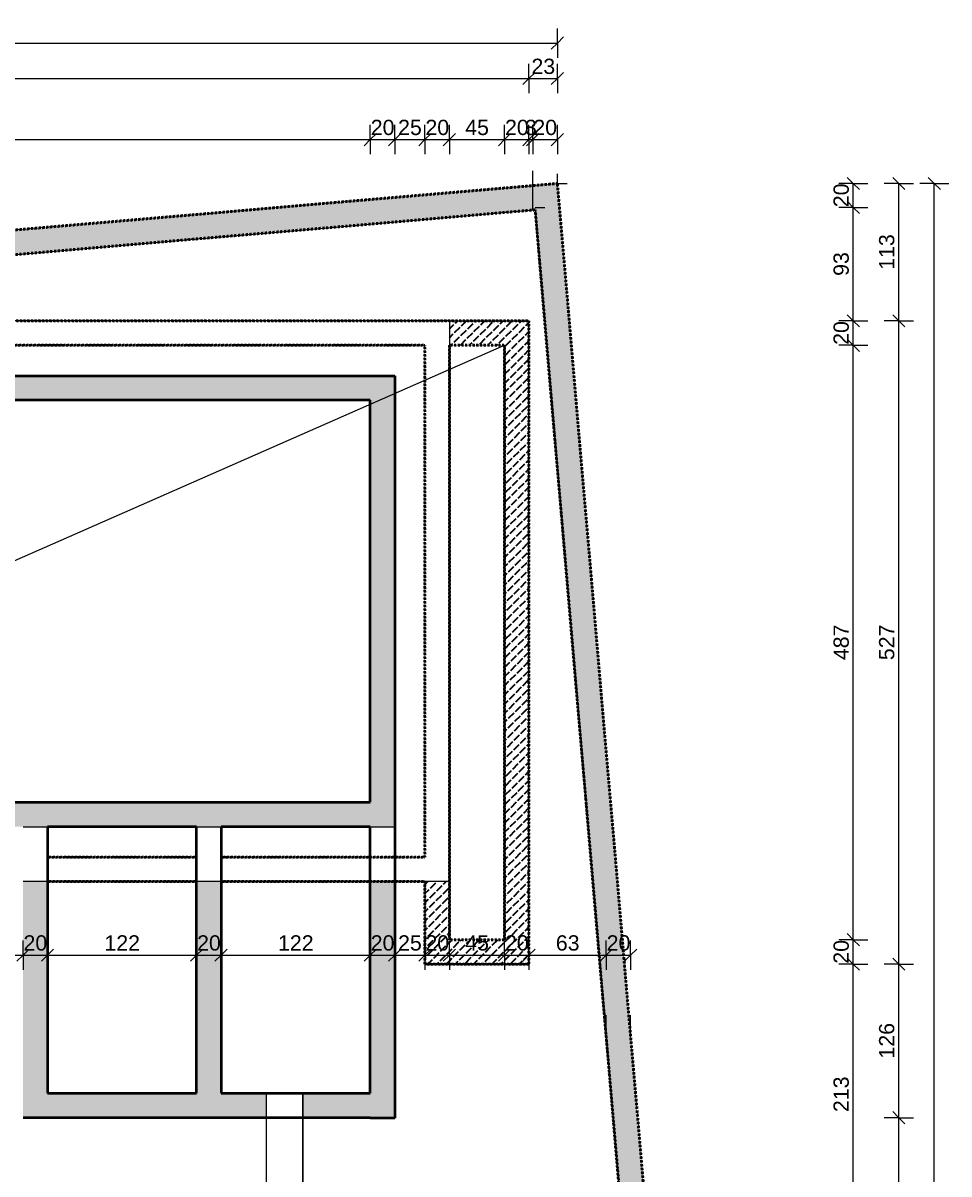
# Model space of a CAD drawing. Header units: centimetres. Extents: x -161 to 2402, y -178 to 2398.
# Drawn here: x 1643 to 2402, y 1456 to 2398 of the extents above; entities that cross this region are included whole.
import ezdxf

# ---------------------------------------------------------------- set-up
doc = ezdxf.new("R2010")
doc.units = ezdxf.units.CM
doc.linetypes.add('Beton Ole', pattern=[0.3, 0.15, -0.15])
for name, color, linetype, lineweight in [('Dimensions', 130, 'Continuous', 9), ('Dimensions-50', 130, 'Continuous', 9), ('IfcAnnotation', 7, 'Continuous', 18), ('IfcBuildingElementProxy', 7, 'Continuous', 18), ('IfcSlab', 7, 'Continuous', 18), ('IfcWall', 7, 'Continuous', 25)]:
    doc.layers.add(name, color=color, linetype=linetype, lineweight=lineweight)
doc.styles.add('Arial', font='arial.ttf', dxfattribs={"height": 12.5})
doc.dimstyles.new('Deng_-_2mm_Arial_1_DIGIT', dxfattribs={"dimscale": 30.48, "dimtxt": 12.753242, "dimasz": 0.328084, "dimexe": 0.393701, "dimexo": 0.0625, "dimgap": 0, "dimtad": 1, "dimdec": 0, "dimzin": 0, "dimdsep": 46, "dimtxsty": 'Arial', "dimblk1": 'OBLIQUE', "dimblk2": 'OBLIQUE', "dimsah": 1, "dimcen": 0.09, "dimazin": 0, "dimtfac": 1, "dimtdec": 4, "dimtix": 1, "dimtmove": 0, "dimatfit": 3, "dimfxl": 0.393701, "dimfxlon": 1, "dimtvp": 1, "dimtolj": 1, "dimtzin": 0, "dimarcsym": 2})
pattern_1 = [(45, (-6099.134, 2162.023), (0.3422397, 7.8404), [6.271, -1.524])]

# ---------------------------------------------------------------- blocks, each defined once
blk = doc.blocks.new('M_Concrete-Rectangular Beam1 - 30_90-9117400-K-21')
at = {"layer": 'IfcBuildingElementProxy', "color": 8}
for p, q in [((35.69, 15), (35.69, -15)), ((35.69, -15), (35.69, 15)), ((55.69, 15), (35.69, 15)), ((35.69, 15), (55.69, 15)), ((35.69, -15), (55.69, -15)), ((35.69, -15), (55.69, -15))]:
    blk.add_line(p, q, dxfattribs=at)
at = {"layer": 'IfcBuildingElementProxy', "color": 250}
for p, q in [((143.31, 15), (55.69, 15)), ((55.69, 15), (143.31, 15)), ((143.31, 15), (143.31, -15)), ((143.31, -15), (143.31, 15)), ((55.69, -15), (143.31, -15)), ((55.69, -15), (143.31, -15))]:
    blk.add_line(p, q, dxfattribs=at)
blk = doc.blocks.new('DIMBLOCK8-K-21')
at = {"layer": 'Dimensions-50', "transparency": 16777216}
for p, q in [((1127.71, 2303.02), (1127.71, 2315.02)), ((1927.78, 2303.02), (1927.78, 2315.02)), ((1127.71, 2303.02), (1122.71, 2298.02)), ((1127.71, 2303.02), (1132.71, 2308.02)), ((1127.71, 2303.02), (1927.78, 2303.02)), ((1127.71, 2303.02), (1127.71, 2291.02)), ((1927.78, 2303.02), (1922.78, 2298.02)), ((1927.78, 2303.02), (1932.78, 2308.02)), ((1927.78, 2303.02), (1927.78, 2291.02))]:
    blk.add_line(p, q, dxfattribs=at)
at = {"layer": 'Dimensions-50', "color": 0, "transparency": 16777216, "insert": (1513.32, 2319.25), "char_height": 12.5, "width": 34.6103, "attachment_point": 1, "line_spacing_factor": 0.941778, "style": 'Arial'}
blk.add_mtext('800', dxfattribs=at)
blk = doc.blocks.new('_Oblique')
at = {"color": 0, "linetype": 'ByBlock', "lineweight": -2}
blk.add_line((-0.5, -0.5), (0.5, 0.5), dxfattribs=at)
blk = doc.blocks.new('DIMBLOCK9-K-21')
at = {"layer": 'Dimensions-50', "transparency": 16777216}
for p, q in [((1927.78, 2303.02), (1927.78, 2315.02)), ((1947.78, 2303.02), (1947.78, 2315.02)), ((1927.78, 2303.02), (1922.78, 2298.02)), ((1927.78, 2303.02), (1932.78, 2308.02)), ((1927.78, 2303.02), (1947.78, 2303.02)), ((1927.78, 2303.02), (1927.78, 2291.02)), ((1947.78, 2303.02), (1942.78, 2298.02)), ((1947.78, 2303.02), (1952.78, 2308.02)), ((1947.78, 2303.02), (1947.78, 2291.02))]:
    blk.add_line(p, q, dxfattribs=at)
at = {"layer": 'Dimensions-50', "color": 0, "transparency": 16777216, "insert": (1928.17, 2319.25), "char_height": 12.5, "width": 23.0736, "attachment_point": 1, "line_spacing_factor": 0.941778, "style": 'Arial'}
blk.add_mtext('20', dxfattribs=at)
blk = doc.blocks.new('DIMBLOCK10-K-21')
at = {"layer": 'Dimensions-50', "transparency": 16777216}
for p, q in [((1947.78, 2303.02), (1947.78, 2315.02)), ((1972.55, 2303.02), (1972.55, 2315.02)), ((1947.78, 2303.02), (1942.78, 2298.02)), ((1947.78, 2303.02), (1952.78, 2308.02)), ((1947.78, 2303.02), (1972.55, 2303.02)), ((1947.78, 2303.02), (1947.78, 2291.02)), ((1972.55, 2303.02), (1967.55, 2298.02)), ((1972.55, 2303.02), (1977.55, 2308.02)), ((1972.55, 2303.02), (1972.55, 2291.02))]:
    blk.add_line(p, q, dxfattribs=at)
at = {"layer": 'Dimensions-50', "color": 0, "transparency": 16777216, "insert": (1950.55, 2319.25), "char_height": 12.5, "width": 23.0736, "attachment_point": 1, "line_spacing_factor": 0.941778, "style": 'Arial'}
blk.add_mtext('25', dxfattribs=at)
blk = doc.blocks.new('DIMBLOCK11-K-21')
at = {"layer": 'Dimensions-50', "transparency": 16777216}
for p, q in [((1972.55, 2303.02), (1972.55, 2315.02)), ((1992.55, 2303.02), (1992.55, 2315.02)), ((1972.55, 2303.02), (1967.55, 2298.02)), ((1972.55, 2303.02), (1977.55, 2308.02)), ((1972.55, 2303.02), (1992.55, 2303.02)), ((1972.55, 2303.02), (1972.55, 2291.02)), ((1992.55, 2303.02), (1987.55, 2298.02)), ((1992.55, 2303.02), (1997.55, 2308.02)), ((1992.55, 2303.02), (1992.55, 2291.02))]:
    blk.add_line(p, q, dxfattribs=at)
at = {"layer": 'Dimensions-50', "color": 0, "transparency": 16777216, "insert": (1972.93, 2319.25), "char_height": 12.5, "width": 23.0736, "attachment_point": 1, "line_spacing_factor": 0.941778, "style": 'Arial'}
blk.add_mtext('20', dxfattribs=at)
blk = doc.blocks.new('DIMBLOCK12-K-21')
at = {"layer": 'Dimensions-50', "transparency": 16777216}
for p, q in [((1992.55, 2303.02), (1992.55, 2315.02)), ((2037.72, 2303.02), (2037.72, 2315.02)), ((1992.55, 2303.02), (1987.55, 2298.02)), ((1992.55, 2303.02), (1997.55, 2308.02)), ((1992.55, 2303.02), (2037.72, 2303.02)), ((1992.55, 2303.02), (1992.55, 2291.02)), ((2037.72, 2303.02), (2032.72, 2298.02)), ((2037.72, 2303.02), (2042.72, 2308.02)), ((2037.72, 2303.02), (2037.72, 2291.02))]:
    blk.add_line(p, q, dxfattribs=at)
at = {"layer": 'Dimensions-50', "color": 0, "transparency": 16777216, "insert": (2005.52, 2319.25), "char_height": 12.5, "width": 23.0736, "attachment_point": 1, "line_spacing_factor": 0.941778, "style": 'Arial'}
blk.add_mtext('45', dxfattribs=at)
blk = doc.blocks.new('DIMBLOCK13-K-21')
at = {"layer": 'Dimensions-50', "transparency": 16777216}
for p, q in [((2037.72, 2303.02), (2037.72, 2315.02)), ((2057.72, 2303.02), (2057.72, 2315.02)), ((2037.72, 2303.02), (2032.72, 2298.02)), ((2037.72, 2303.02), (2042.72, 2308.02)), ((2037.72, 2303.02), (2057.72, 2303.02)), ((2037.72, 2303.02), (2037.72, 2291.02)), ((2057.72, 2303.02), (2052.72, 2298.02)), ((2057.72, 2303.02), (2062.72, 2308.02)), ((2057.72, 2303.02), (2057.72, 2291.02))]:
    blk.add_line(p, q, dxfattribs=at)
at = {"layer": 'Dimensions-50', "color": 0, "transparency": 16777216, "insert": (2038.1, 2319.25), "char_height": 12.5, "width": 23.0736, "attachment_point": 1, "line_spacing_factor": 0.941778, "style": 'Arial'}
blk.add_mtext('20', dxfattribs=at)
blk = doc.blocks.new('DIMBLOCK14-K-21')
at = {"layer": 'Dimensions-50', "transparency": 16777216}
for p, q in [((2057.72, 2303.02), (2057.72, 2315.02)), ((2060.78, 2303.02), (2060.78, 2315.02)), ((2057.72, 2303.02), (2052.72, 2298.02)), ((2060.78, 2303.02), (2055.78, 2298.02)), ((2057.72, 2303.02), (2062.72, 2308.02)), ((2057.72, 2303.02), (2060.78, 2303.02)), ((2057.72, 2303.02), (2057.72, 2291.02)), ((2060.78, 2303.02), (2065.78, 2308.02)), ((2060.78, 2303.02), (2060.78, 2291.02))]:
    blk.add_line(p, q, dxfattribs=at)
at = {"layer": 'Dimensions-50', "color": 0, "transparency": 16777216, "insert": (2054.44, 2319.25), "char_height": 12.5, "width": 11.5368, "attachment_point": 1, "line_spacing_factor": 0.941778, "style": 'Arial'}
blk.add_mtext('\\fArial|b0|i0|c177|p34|;3', dxfattribs=at)
blk = doc.blocks.new('DIMBLOCK15-K-21')
at = {"layer": 'Dimensions-50', "transparency": 16777216}
for p, q in [((2060.78, 2303.02), (2060.78, 2315.02)), ((2081, 2303.02), (2081, 2315.02)), ((2060.78, 2303.02), (2055.78, 2298.02)), ((2060.78, 2303.02), (2065.78, 2308.02)), ((2060.78, 2303.02), (2081, 2303.02)), ((2060.78, 2303.02), (2060.78, 2291.02)), ((2081, 2303.02), (2076, 2298.02)), ((2081, 2303.02), (2086, 2308.02)), ((2081, 2303.02), (2081, 2291.02))]:
    blk.add_line(p, q, dxfattribs=at)
at = {"layer": 'Dimensions-50', "color": 0, "transparency": 16777216, "insert": (2061.28, 2319.25), "char_height": 12.5, "width": 23.0736, "attachment_point": 1, "line_spacing_factor": 0.941778, "style": 'Arial'}
blk.add_mtext('20', dxfattribs=at)
blk = doc.blocks.new('DIMBLOCK18-K-21')
at = {"layer": 'Dimensions-50', "transparency": 16777216}
for p, q in [((1062.71, 2353.02), (1062.71, 2365.02)), ((2057.72, 2353.02), (2057.72, 2365.02)), ((1062.71, 2353.02), (1067.71, 2358.02)), ((2057.72, 2353.02), (2062.72, 2358.02)), ((1062.71, 2353.02), (1057.71, 2348.02)), ((1062.71, 2353.02), (2057.72, 2353.02)), ((1062.71, 2353.02), (1062.71, 2341.02)), ((2057.72, 2353.02), (2052.72, 2348.02)), ((2057.72, 2353.02), (2057.72, 2341.02))]:
    blk.add_line(p, q, dxfattribs=at)
at = {"layer": 'Dimensions-50', "color": 0, "transparency": 16777216, "insert": (1545.79, 2369.25), "char_height": 12.5, "width": 34.6103, "attachment_point": 1, "line_spacing_factor": 0.941778, "style": 'Arial'}
blk.add_mtext('995', dxfattribs=at)
blk = doc.blocks.new('DIMBLOCK19-K-21')
at = {"layer": 'Dimensions-50', "transparency": 16777216}
for p, q in [((2057.72, 2353.02), (2057.72, 2365.02)), ((2081, 2353.02), (2081, 2365.02)), ((2057.72, 2353.02), (2062.72, 2358.02)), ((2081, 2353.02), (2086, 2358.02)), ((2057.72, 2353.02), (2052.72, 2348.02)), ((2057.72, 2353.02), (2081, 2353.02)), ((2057.72, 2353.02), (2057.72, 2341.02)), ((2081, 2353.02), (2076, 2348.02)), ((2081, 2353.02), (2081, 2341.02))]:
    blk.add_line(p, q, dxfattribs=at)
at = {"layer": 'Dimensions-50', "color": 0, "transparency": 16777216, "insert": (2059.74, 2369.25), "char_height": 12.5, "width": 23.0736, "attachment_point": 1, "line_spacing_factor": 0.941778, "style": 'Arial'}
blk.add_mtext('23', dxfattribs=at)
blk = doc.blocks.new('DIMBLOCK20-K-21')
at = {"layer": 'Dimensions-50', "transparency": 16777216}
for p, q in [((-57.91, 2382.04), (-57.91, 2394.04)), ((2081, 2382.04), (2081, 2394.04)), ((-57.91, 2382.04), (-52.91, 2387.04)), ((2081, 2382.04), (2086, 2387.04)), ((-57.91, 2382.04), (-62.91, 2377.04)), ((-57.91, 2382.04), (2081, 2382.04)), ((-57.91, 2382.04), (-57.91, 2370.04)), ((2081, 2382.04), (2076, 2377.04)), ((2081, 2382.04), (2081, 2370.04))]:
    blk.add_line(p, q, dxfattribs=at)
at = {"layer": 'Dimensions-50', "color": 0, "transparency": 16777216, "insert": (992.32, 2398.27), "char_height": 12.5, "width": 46.1471, "attachment_point": 1, "line_spacing_factor": 0.941778, "style": 'Arial'}
blk.add_mtext('2139', dxfattribs=at)
blk = doc.blocks.new('DIMBLOCK44-K-21')
at = {"layer": 'Dimensions-50', "transparency": 16777216}
for p, q in [((2323.27, 1628.01), (2318.27, 1633.01)), ((2323.27, 1628.01), (2311.27, 1628.01)), ((2323.27, 1414.69), (2323.27, 1628.01)), ((2323.27, 1628.01), (2328.27, 1623.01)), ((2323.27, 1628.01), (2335.27, 1628.01)), ((2323.27, 1414.69), (2311.27, 1414.69)), ((2323.27, 1414.69), (2318.27, 1419.69)), ((2323.27, 1414.69), (2328.27, 1409.69)), ((2323.27, 1414.69), (2335.27, 1414.69))]:
    blk.add_line(p, q, dxfattribs=at)
at = {"layer": 'Dimensions-50', "color": 0, "transparency": 16777216, "insert": (2307.04, 1506.93), "char_height": 12.5, "width": 34.6103, "attachment_point": 1, "rotation": 90, "line_spacing_factor": 0.941778, "style": 'Arial'}
blk.add_mtext('213', dxfattribs=at)
blk = doc.blocks.new('DIMBLOCK45-K-21')
at = {"layer": 'Dimensions-50', "transparency": 16777216}
for p, q in [((2323.27, 1648.01), (2318.27, 1653.01)), ((2323.27, 1648.01), (2311.27, 1648.01)), ((2323.27, 1628.01), (2323.27, 1648.01)), ((2323.27, 1648.01), (2328.27, 1643.01)), ((2323.27, 1648.01), (2335.27, 1648.01)), ((2323.27, 1628.01), (2318.27, 1633.01)), ((2323.27, 1628.01), (2311.27, 1628.01)), ((2323.27, 1628.01), (2328.27, 1623.01)), ((2323.27, 1628.01), (2335.27, 1628.01))]:
    blk.add_line(p, q, dxfattribs=at)
at = {"layer": 'Dimensions-50', "color": 0, "transparency": 16777216, "insert": (2307.04, 1628.4), "char_height": 12.5, "width": 23.0736, "attachment_point": 1, "rotation": 90, "line_spacing_factor": 0.941778, "style": 'Arial'}
blk.add_mtext('20', dxfattribs=at)
blk = doc.blocks.new('DIMBLOCK46-K-21')
at = {"layer": 'Dimensions-50', "transparency": 16777216}
for p, q in [((2323.27, 2134.62), (2318.27, 2139.62)), ((2323.27, 2134.62), (2311.27, 2134.62)), ((2323.27, 1648.01), (2323.27, 2134.62)), ((2323.27, 2134.62), (2328.27, 2129.62)), ((2323.27, 2134.62), (2335.27, 2134.62)), ((2323.27, 1648.01), (2318.27, 1653.01)), ((2323.27, 1648.01), (2311.27, 1648.01)), ((2323.27, 1648.01), (2328.27, 1643.01)), ((2323.27, 1648.01), (2335.27, 1648.01))]:
    blk.add_line(p, q, dxfattribs=at)
at = {"layer": 'Dimensions-50', "color": 0, "transparency": 16777216, "insert": (2307.04, 1876.89), "char_height": 12.5, "width": 34.6103, "attachment_point": 1, "rotation": 90, "line_spacing_factor": 0.941778, "style": 'Arial'}
blk.add_mtext('487', dxfattribs=at)
blk = doc.blocks.new('DIMBLOCK47-K-21')
at = {"layer": 'Dimensions-50', "transparency": 16777216}
for p, q in [((2323.27, 2154.62), (2318.27, 2159.62)), ((2323.27, 2154.62), (2311.27, 2154.62)), ((2323.27, 2134.62), (2323.27, 2154.62)), ((2323.27, 2154.62), (2328.27, 2149.62)), ((2323.27, 2154.62), (2335.27, 2154.62)), ((2323.27, 2134.62), (2318.27, 2139.62)), ((2323.27, 2134.62), (2311.27, 2134.62)), ((2323.27, 2134.62), (2328.27, 2129.62)), ((2323.27, 2134.62), (2335.27, 2134.62))]:
    blk.add_line(p, q, dxfattribs=at)
at = {"layer": 'Dimensions-50', "color": 0, "transparency": 16777216, "insert": (2307.04, 2135), "char_height": 12.5, "width": 23.0736, "attachment_point": 1, "rotation": 90, "line_spacing_factor": 0.941778, "style": 'Arial'}
blk.add_mtext('20', dxfattribs=at)
blk = doc.blocks.new('DIMBLOCK48-K-21')
at = {"layer": 'Dimensions-50', "transparency": 16777216}
for p, q in [((2323.27, 2247.49), (2318.27, 2252.49)), ((2323.27, 2247.49), (2311.27, 2247.49)), ((2323.27, 2154.62), (2323.27, 2247.49)), ((2323.27, 2247.49), (2328.27, 2242.49)), ((2323.27, 2247.49), (2335.27, 2247.49)), ((2323.27, 2154.62), (2318.27, 2159.62)), ((2323.27, 2154.62), (2311.27, 2154.62)), ((2323.27, 2154.62), (2328.27, 2149.62)), ((2323.27, 2154.62), (2335.27, 2154.62))]:
    blk.add_line(p, q, dxfattribs=at)
at = {"layer": 'Dimensions-50', "color": 0, "transparency": 16777216, "insert": (2307.04, 2191.44), "char_height": 12.5, "width": 23.0736, "attachment_point": 1, "rotation": 90, "line_spacing_factor": 0.941778, "style": 'Arial'}
blk.add_mtext('93', dxfattribs=at)
blk = doc.blocks.new('DIMBLOCK49-K-21')
at = {"layer": 'Dimensions-50', "transparency": 16777216}
for p, q in [((2323.27, 2267.12), (2318.27, 2272.12)), ((2323.27, 2267.12), (2311.27, 2267.12)), ((2323.27, 2247.49), (2323.27, 2267.12)), ((2323.27, 2267.12), (2328.27, 2262.12)), ((2323.27, 2267.12), (2335.27, 2267.12)), ((2323.27, 2247.49), (2318.27, 2252.49)), ((2323.27, 2247.49), (2311.27, 2247.49)), ((2323.27, 2247.49), (2328.27, 2242.49)), ((2323.27, 2247.49), (2335.27, 2247.49))]:
    blk.add_line(p, q, dxfattribs=at)
at = {"layer": 'Dimensions-50', "color": 0, "transparency": 16777216, "insert": (2307.04, 2247.69), "char_height": 12.5, "width": 23.0736, "attachment_point": 1, "rotation": 90, "line_spacing_factor": 0.941778, "style": 'Arial'}
blk.add_mtext('20', dxfattribs=at)
blk = doc.blocks.new('DIMBLOCK53-K-21')
at = {"layer": 'Dimensions-50', "transparency": 16777216}
for p, q in [((2360.54, 1502.3), (2348.54, 1502.3)), ((2360.54, 1502.3), (2355.54, 1507.3)), ((2360.54, 708.69), (2360.54, 1502.3)), ((2360.54, 1502.3), (2365.54, 1497.3)), ((2360.54, 1502.3), (2372.54, 1502.3)), ((2360.54, 708.69), (2348.54, 708.69)), ((2360.54, 708.69), (2355.54, 713.69)), ((2360.54, 708.69), (2365.54, 703.69)), ((2360.54, 708.69), (2372.54, 708.69))]:
    blk.add_line(p, q, dxfattribs=at)
at = {"layer": 'Dimensions-50', "color": 0, "transparency": 16777216, "insert": (2344.31, 1091.08), "char_height": 12.5, "width": 34.6103, "attachment_point": 1, "rotation": 90, "line_spacing_factor": 0.941778, "style": 'Arial'}
blk.add_mtext('794', dxfattribs=at)
blk = doc.blocks.new('DIMBLOCK54-K-21')
at = {"layer": 'Dimensions-50', "transparency": 16777216}
for p, q in [((2360.54, 1628.01), (2355.54, 1633.01)), ((2360.54, 1628.01), (2348.54, 1628.01)), ((2360.54, 1502.3), (2360.54, 1628.01)), ((2360.54, 1628.01), (2365.54, 1623.01)), ((2360.54, 1628.01), (2372.54, 1628.01)), ((2360.54, 1502.3), (2348.54, 1502.3)), ((2360.54, 1502.3), (2355.54, 1507.3)), ((2360.54, 1502.3), (2365.54, 1497.3)), ((2360.54, 1502.3), (2372.54, 1502.3))]:
    blk.add_line(p, q, dxfattribs=at)
at = {"layer": 'Dimensions-50', "color": 0, "transparency": 16777216, "insert": (2344.31, 1550.74), "char_height": 12.5, "width": 34.6103, "attachment_point": 1, "rotation": 90, "line_spacing_factor": 0.941778, "style": 'Arial'}
blk.add_mtext('126', dxfattribs=at)
blk = doc.blocks.new('DIMBLOCK55-K-21')
at = {"layer": 'Dimensions-50', "transparency": 16777216}
for p, q in [((2360.54, 2154.62), (2355.54, 2159.62)), ((2360.54, 2154.62), (2348.54, 2154.62)), ((2360.54, 1628.01), (2360.54, 2154.62)), ((2360.54, 2154.62), (2365.54, 2149.62)), ((2360.54, 2154.62), (2372.54, 2154.62)), ((2360.54, 1628.01), (2355.54, 1633.01)), ((2360.54, 1628.01), (2348.54, 1628.01)), ((2360.54, 1628.01), (2365.54, 1623.01)), ((2360.54, 1628.01), (2372.54, 1628.01))]:
    blk.add_line(p, q, dxfattribs=at)
at = {"layer": 'Dimensions-50', "color": 0, "transparency": 16777216, "insert": (2344.31, 1876.89), "char_height": 12.5, "width": 34.6103, "attachment_point": 1, "rotation": 90, "line_spacing_factor": 0.941778, "style": 'Arial'}
blk.add_mtext('527', dxfattribs=at)
blk = doc.blocks.new('DIMBLOCK56-K-21')
at = {"layer": 'Dimensions-50', "transparency": 16777216}
for p, q in [((2360.54, 2267.12), (2355.54, 2272.12)), ((2360.54, 2267.12), (2348.54, 2267.12)), ((2360.54, 2154.62), (2360.54, 2267.12)), ((2360.54, 2267.12), (2365.54, 2262.12)), ((2360.54, 2267.12), (2372.54, 2267.12)), ((2360.54, 2154.62), (2355.54, 2159.62)), ((2360.54, 2154.62), (2348.54, 2154.62)), ((2360.54, 2154.62), (2365.54, 2149.62)), ((2360.54, 2154.62), (2372.54, 2154.62))]:
    blk.add_line(p, q, dxfattribs=at)
at = {"layer": 'Dimensions-50', "color": 0, "transparency": 16777216, "insert": (2344.31, 2196.45), "char_height": 12.5, "width": 34.6103, "attachment_point": 1, "rotation": 90, "line_spacing_factor": 0.941778, "style": 'Arial'}
blk.add_mtext('113', dxfattribs=at)
blk = doc.blocks.new('DIMBLOCK57-K-21')
at = {"layer": 'Dimensions-50', "transparency": 16777216}
for p, q in [((2389.59, 2267.12), (2384.59, 2272.12)), ((2389.59, 2267.12), (2377.59, 2267.12)), ((2389.59, -72.34), (2389.59, 2267.12)), ((2389.59, 2267.12), (2394.59, 2262.12)), ((2389.59, 2267.12), (2401.59, 2267.12)), ((2389.59, -72.34), (2377.59, -72.34)), ((2389.59, -72.34), (2384.59, -67.34)), ((2389.59, -72.34), (2394.59, -77.34)), ((2389.59, -72.34), (2401.59, -72.34))]:
    blk.add_line(p, q, dxfattribs=at)
at = {"layer": 'Dimensions-50', "color": 0, "transparency": 16777216, "insert": (2373.36, 1078.17), "char_height": 12.5, "width": 46.1471, "attachment_point": 1, "rotation": 90, "line_spacing_factor": 0.941778, "style": 'Arial'}
blk.add_mtext('2339', dxfattribs=at)
blk = doc.blocks.new('DIMBLOCK150-K-21')
at = {"layer": 'Dimensions-50', "transparency": 16777216}
for p, q in [((1127.71, 1635.42), (1127.71, 1647.42)), ((1127.71, 1635.42), (1132.71, 1640.42)), ((1643.47, 1635.42), (1643.47, 1647.42)), ((1643.47, 1635.42), (1648.47, 1640.42)), ((1127.71, 1635.42), (1122.71, 1630.42)), ((1127.71, 1635.42), (1643.47, 1635.42)), ((1127.71, 1635.42), (1127.71, 1623.42)), ((1643.47, 1635.42), (1638.47, 1630.42)), ((1643.47, 1635.42), (1643.47, 1623.42))]:
    blk.add_line(p, q, dxfattribs=at)
at = {"layer": 'Dimensions-50', "color": 0, "transparency": 16777216, "insert": (1371.17, 1651.65), "char_height": 12.5, "width": 34.6103, "attachment_point": 1, "line_spacing_factor": 0.941778, "style": 'Arial'}
blk.add_mtext('516', dxfattribs=at)
blk = doc.blocks.new('DIMBLOCK151-K-21')
at = {"layer": 'Dimensions-50', "transparency": 16777216}
for p, q in [((1643.47, 1635.42), (1643.47, 1647.42)), ((1643.47, 1635.42), (1648.47, 1640.42)), ((1663.47, 1635.42), (1663.47, 1647.42)), ((1663.47, 1635.42), (1668.47, 1640.42)), ((1643.47, 1635.42), (1638.47, 1630.42)), ((1643.47, 1635.42), (1663.47, 1635.42)), ((1643.47, 1635.42), (1643.47, 1623.42)), ((1663.47, 1635.42), (1658.47, 1630.42)), ((1663.47, 1635.42), (1663.47, 1623.42))]:
    blk.add_line(p, q, dxfattribs=at)
at = {"layer": 'Dimensions-50', "color": 0, "transparency": 16777216, "insert": (1643.86, 1651.65), "char_height": 12.5, "width": 23.0736, "attachment_point": 1, "line_spacing_factor": 0.941778, "style": 'Arial'}
blk.add_mtext('20', dxfattribs=at)
blk = doc.blocks.new('DIMBLOCK152-K-21')
at = {"layer": 'Dimensions-50', "transparency": 16777216}
for p, q in [((1663.47, 1635.42), (1663.47, 1647.42)), ((1663.47, 1635.42), (1668.47, 1640.42)), ((1785.61, 1635.42), (1785.61, 1647.42)), ((1785.61, 1635.42), (1790.61, 1640.42)), ((1663.47, 1635.42), (1658.47, 1630.42)), ((1663.47, 1635.42), (1785.61, 1635.42)), ((1663.47, 1635.42), (1663.47, 1623.42)), ((1785.61, 1635.42), (1780.61, 1630.42)), ((1785.61, 1635.42), (1785.61, 1623.42))]:
    blk.add_line(p, q, dxfattribs=at)
at = {"layer": 'Dimensions-50', "color": 0, "transparency": 16777216, "insert": (1710.12, 1651.65), "char_height": 12.5, "width": 34.6103, "attachment_point": 1, "line_spacing_factor": 0.941778, "style": 'Arial'}
blk.add_mtext('122', dxfattribs=at)
blk = doc.blocks.new('DIMBLOCK153-K-21')
at = {"layer": 'Dimensions-50', "transparency": 16777216}
for p, q in [((1785.61, 1635.42), (1785.61, 1647.42)), ((1785.61, 1635.42), (1790.61, 1640.42)), ((1805.61, 1635.42), (1805.61, 1647.42)), ((1805.61, 1635.42), (1810.61, 1640.42)), ((1785.61, 1635.42), (1780.61, 1630.42)), ((1785.61, 1635.42), (1805.61, 1635.42)), ((1785.61, 1635.42), (1785.61, 1623.42)), ((1805.61, 1635.42), (1800.61, 1630.42)), ((1805.61, 1635.42), (1805.61, 1623.42))]:
    blk.add_line(p, q, dxfattribs=at)
at = {"layer": 'Dimensions-50', "color": 0, "transparency": 16777216, "insert": (1786, 1651.65), "char_height": 12.5, "width": 23.0736, "attachment_point": 1, "line_spacing_factor": 0.941778, "style": 'Arial'}
blk.add_mtext('20', dxfattribs=at)
blk = doc.blocks.new('DIMBLOCK154-K-21')
at = {"layer": 'Dimensions-50', "transparency": 16777216}
for p, q in [((1805.61, 1635.42), (1805.61, 1647.42)), ((1805.61, 1635.42), (1810.61, 1640.42)), ((1927.76, 1635.42), (1927.76, 1647.42)), ((1927.76, 1635.42), (1932.76, 1640.42)), ((1805.61, 1635.42), (1800.61, 1630.42)), ((1805.61, 1635.42), (1927.76, 1635.42)), ((1805.61, 1635.42), (1805.61, 1623.42)), ((1927.76, 1635.42), (1922.76, 1630.42)), ((1927.76, 1635.42), (1927.76, 1623.42))]:
    blk.add_line(p, q, dxfattribs=at)
at = {"layer": 'Dimensions-50', "color": 0, "transparency": 16777216, "insert": (1852.26, 1651.65), "char_height": 12.5, "width": 34.6103, "attachment_point": 1, "line_spacing_factor": 0.941778, "style": 'Arial'}
blk.add_mtext('122', dxfattribs=at)
blk = doc.blocks.new('DIMBLOCK155-K-21')
at = {"layer": 'Dimensions-50', "transparency": 16777216}
for p, q in [((1927.76, 1635.42), (1927.76, 1647.42)), ((1927.76, 1635.42), (1932.76, 1640.42)), ((1947.76, 1635.42), (1947.76, 1647.42)), ((1947.76, 1635.42), (1952.76, 1640.42)), ((1927.76, 1635.42), (1922.76, 1630.42)), ((1927.76, 1635.42), (1947.76, 1635.42)), ((1927.76, 1635.42), (1927.76, 1623.42)), ((1947.76, 1635.42), (1942.76, 1630.42)), ((1947.76, 1635.42), (1947.76, 1623.42))]:
    blk.add_line(p, q, dxfattribs=at)
at = {"layer": 'Dimensions-50', "color": 0, "transparency": 16777216, "insert": (1928.14, 1651.65), "char_height": 12.5, "width": 23.0736, "attachment_point": 1, "line_spacing_factor": 0.941778, "style": 'Arial'}
blk.add_mtext('20', dxfattribs=at)
blk = doc.blocks.new('DIMBLOCK156-K-21')
at = {"layer": 'Dimensions-50', "transparency": 16777216}
for p, q in [((1947.76, 1635.42), (1947.76, 1647.42)), ((1947.76, 1635.42), (1952.76, 1640.42)), ((1972.55, 1635.42), (1972.55, 1647.42)), ((1972.55, 1635.42), (1977.55, 1640.42)), ((1947.76, 1635.42), (1942.76, 1630.42)), ((1947.76, 1635.42), (1972.55, 1635.42)), ((1947.76, 1635.42), (1947.76, 1623.42)), ((1972.55, 1635.42), (1967.55, 1630.42)), ((1972.55, 1635.42), (1972.55, 1623.42))]:
    blk.add_line(p, q, dxfattribs=at)
at = {"layer": 'Dimensions-50', "color": 0, "transparency": 16777216, "insert": (1950.54, 1651.65), "char_height": 12.5, "width": 23.0736, "attachment_point": 1, "line_spacing_factor": 0.941778, "style": 'Arial'}
blk.add_mtext('25', dxfattribs=at)
blk = doc.blocks.new('DIMBLOCK157-K-21')
at = {"layer": 'Dimensions-50', "transparency": 16777216}
for p, q in [((1972.55, 1635.42), (1972.55, 1647.42)), ((1972.55, 1635.42), (1977.55, 1640.42)), ((1992.55, 1635.42), (1992.55, 1647.42)), ((1992.55, 1635.42), (1997.55, 1640.42)), ((1972.55, 1635.42), (1967.55, 1630.42)), ((1972.55, 1635.42), (1992.55, 1635.42)), ((1972.55, 1635.42), (1972.55, 1623.42)), ((1992.55, 1635.42), (1987.55, 1630.42)), ((1992.55, 1635.42), (1992.55, 1623.42))]:
    blk.add_line(p, q, dxfattribs=at)
at = {"layer": 'Dimensions-50', "color": 0, "transparency": 16777216, "insert": (1972.93, 1651.65), "char_height": 12.5, "width": 23.0736, "attachment_point": 1, "line_spacing_factor": 0.941778, "style": 'Arial'}
blk.add_mtext('20', dxfattribs=at)
blk = doc.blocks.new('DIMBLOCK158-K-21')
at = {"layer": 'Dimensions-50', "transparency": 16777216}
for p, q in [((1992.55, 1635.42), (1992.55, 1647.42)), ((1992.55, 1635.42), (1997.55, 1640.42)), ((2037.72, 1635.42), (2037.72, 1647.42)), ((2037.72, 1635.42), (2042.72, 1640.42)), ((1992.55, 1635.42), (1987.55, 1630.42)), ((1992.55, 1635.42), (2037.72, 1635.42)), ((1992.55, 1635.42), (1992.55, 1623.42)), ((2037.72, 1635.42), (2032.72, 1630.42)), ((2037.72, 1635.42), (2037.72, 1623.42))]:
    blk.add_line(p, q, dxfattribs=at)
at = {"layer": 'Dimensions-50', "color": 0, "transparency": 16777216, "insert": (2005.52, 1651.65), "char_height": 12.5, "width": 23.0736, "attachment_point": 1, "line_spacing_factor": 0.941778, "style": 'Arial'}
blk.add_mtext('45', dxfattribs=at)
blk = doc.blocks.new('DIMBLOCK159-K-21')
at = {"layer": 'Dimensions-50', "transparency": 16777216}
for p, q in [((2037.72, 1635.42), (2037.72, 1647.42)), ((2037.72, 1635.42), (2042.72, 1640.42)), ((2057.72, 1635.42), (2057.72, 1647.42)), ((2057.72, 1635.42), (2062.72, 1640.42)), ((2037.72, 1635.42), (2032.72, 1630.42)), ((2037.72, 1635.42), (2057.72, 1635.42)), ((2037.72, 1635.42), (2037.72, 1623.42)), ((2057.72, 1635.42), (2052.72, 1630.42)), ((2057.72, 1635.42), (2057.72, 1623.42))]:
    blk.add_line(p, q, dxfattribs=at)
at = {"layer": 'Dimensions-50', "color": 0, "transparency": 16777216, "insert": (2038.1, 1651.65), "char_height": 12.5, "width": 23.0736, "attachment_point": 1, "line_spacing_factor": 0.941778, "style": 'Arial'}
blk.add_mtext('20', dxfattribs=at)
blk = doc.blocks.new('DIMBLOCK160-K-21')
at = {"layer": 'Dimensions-50', "transparency": 16777216}
for p, q in [((2057.72, 1635.42), (2057.72, 1647.42)), ((2057.72, 1635.42), (2062.72, 1640.42)), ((2120.94, 1635.42), (2120.94, 1647.42)), ((2120.94, 1635.42), (2125.94, 1640.42)), ((2057.72, 1635.42), (2052.72, 1630.42)), ((2057.72, 1635.42), (2120.94, 1635.42)), ((2057.72, 1635.42), (2057.72, 1623.42)), ((2120.94, 1635.42), (2115.94, 1630.42)), ((2120.94, 1635.42), (2120.94, 1623.42))]:
    blk.add_line(p, q, dxfattribs=at)
at = {"layer": 'Dimensions-50', "color": 0, "transparency": 16777216, "insert": (2079.71, 1651.65), "char_height": 12.5, "width": 23.0736, "attachment_point": 1, "line_spacing_factor": 0.941778, "style": 'Arial'}
blk.add_mtext('63', dxfattribs=at)
blk = doc.blocks.new('DIMBLOCK161-K-21')
at = {"layer": 'Dimensions-50', "transparency": 16777216}
for p, q in [((2120.94, 1635.42), (2120.94, 1647.42)), ((2120.94, 1635.42), (2125.94, 1640.42)), ((2140.94, 1635.42), (2140.94, 1647.42)), ((2140.94, 1635.42), (2145.94, 1640.42)), ((2120.94, 1635.42), (2115.94, 1630.42)), ((2120.94, 1635.42), (2140.94, 1635.42)), ((2120.94, 1635.42), (2120.94, 1623.42)), ((2140.94, 1635.42), (2135.94, 1630.42)), ((2140.94, 1635.42), (2140.94, 1623.42))]:
    blk.add_line(p, q, dxfattribs=at)
at = {"layer": 'Dimensions-50', "color": 0, "transparency": 16777216, "insert": (2121.32, 1651.65), "char_height": 12.5, "width": 23.0736, "attachment_point": 1, "line_spacing_factor": 0.941778, "style": 'Arial'}
blk.add_mtext('20', dxfattribs=at)

msp = doc.modelspace()

# ---------------------------------------------------------------- hatches: boundary and pattern name
at = {"layer": 'IfcWall', "linetype": 'Beton Ole'}
h = msp.add_hatch(dxfattribs=at)
h.set_pattern_fill('FP_1', color=50, style=0, pattern_type=2)
h.set_pattern_definition(pattern_1)
h.paths.add_polyline_path([(1179.08, 2169.6), (2082.71, 2247.2), (2081, 2267.12), (1178.81, 2189.65), (1178.83, 2187.62)])
h = msp.add_hatch(dxfattribs=at)
h.set_pattern_fill('FP_1', color=50, style=0, pattern_type=2)
h.set_pattern_definition(pattern_1)
h.paths.add_polyline_path([(2258.51, -33.85), (2278.44, -32.13), (2082.71, 2247.2), (2062.78, 2245.49), (2134.12, 1414.69), (2135.41, 1414.69), (2135.41, 1399.69), (2253.18, 28.26)])
h = msp.add_hatch(dxfattribs=at)
h.set_pattern_fill('FP_1', color=50, style=0, pattern_type=2)
h.set_pattern_definition(pattern_1)
h.paths.add_polyline_path([(2057.72, 2134.62), (2057.72, 2154.62), (1992.55, 2154.62), (1992.55, 2134.62), (2037.72, 2134.62)])
h = msp.add_hatch(dxfattribs=at)
h.set_pattern_fill('FP_1', color=50, style=0, pattern_type=2)
h.set_pattern_definition(pattern_1)
h.paths.add_polyline_path([(2057.72, 1628.01), (2057.72, 2134.62), (2037.72, 2134.62), (2037.72, 1628.01)])
at = {"layer": 'IfcWall', "transparency": 33554636}
for points in [[(1127.71, 2089.62), (1947.78, 2089.62), (1947.78, 2109.62), (1107.71, 2109.62), (1107.71, 2089.62), (1118.48, 2089.62)], [(1947.78, 1740.51), (1947.78, 2089.62), (1927.78, 2089.62), (1927.78, 1740.51), (1947.76, 1740.51)], [(1107.71, 1740.51), (1927.78, 1740.51), (1927.76, 1760.51), (1107.71, 1760.51), (1107.71, 1746.69)], [(1643.47, 1522.3), (1663.47, 1522.3), (1663.47, 1695.61), (1643.47, 1695.61)], [(1805.61, 1522.3), (1805.61, 1695.61), (1785.61, 1695.61), (1785.61, 1522.3)], [(1927.78, 1502.3), (1947.76, 1502.3), (1947.76, 1695.61), (1927.76, 1695.61), (1927.76, 1502.3)]]:
    msp.add_hatch(color=9, dxfattribs=at).paths.add_polyline_path(points)
at = {"layer": 'IfcWall', "linetype": 'Beton Ole'}
h = msp.add_hatch(dxfattribs=at)
h.set_pattern_fill('FP_1', color=50, style=0, pattern_type=2)
h.set_pattern_definition(pattern_1)
h.paths.add_polyline_path([(1972.55, 1628.01), (1992.55, 1628.01), (1992.55, 1695.61), (1972.55, 1695.61), (1972.55, 1643.75)])
h = msp.add_hatch(dxfattribs=at)
h.set_pattern_fill('FP_1', color=50, style=0, pattern_type=2)
h.set_pattern_definition(pattern_1)
h.paths.add_polyline_path([(1992.55, 1628.01), (2037.72, 1628.01), (2037.72, 1648.01), (1992.55, 1648.01), (1992.55, 1643.75)])
at = {"layer": 'IfcWall', "transparency": 33554636}
h = msp.add_hatch(color=9, dxfattribs=at)
h.paths.add_polyline_path([(1925.92, 1502.3), (1927.76, 1502.3), (1927.76, 1522.3), (1872.6, 1522.3), (1872.6, 1502.3)])
h.paths.add_polyline_path([(1805.61, 1502.3), (1842.6, 1502.3), (1842.6, 1522.3), (1643.47, 1522.3), (1643.47, 1502.3), (1785.61, 1502.3)])

# ---------------------------------------------------------------- linework, layer by layer
at = {"layer": 'IfcAnnotation', "color": 250}
for p, q in [((2060.78, 2245.49), (2060.78, 2277.49)), ((2081, 2267.12), (2081, 2275.12)), ((2081, 2267.12), (2089, 2267.12)), ((2062.78, 2247.49), (2070.78, 2247.49)), ((1082.71, 1714.82), (2037.72, 2134.62)), ((2120.94, 1568.26), (2120.94, 1586.26)), ((2140.94, 1568.26), (2140.94, 1586.26))]:
    msp.add_line(p, q, dxfattribs=at)
at = {"layer": 'IfcSlab', "color": 90}
for p, q in [((1179.08, 2169.6), (2062.78, 2245.49)), ((2062.78, 2245.49), (2253.18, 28.26)), ((1992.55, 2154.62), (1062.71, 2154.62)), ((2057.72, 1628.01), (2057.72, 2154.62)), ((1992.55, 1695.61), (1927.78, 1695.61)), ((1972.55, 1695.61), (1972.55, 1628.01)), ((1972.55, 1628.01), (2057.72, 1628.01))]:
    msp.add_line(p, q, dxfattribs=at)
at = {"layer": 'IfcSlab', "color": 250}
for p, q in [((1992.55, 2154.62), (2057.72, 2154.62)), ((1992.55, 2154.62), (1992.55, 1695.61)), ((1927.76, 1695.61), (1643.47, 1695.61))]:
    msp.add_line(p, q, dxfattribs=at)
at = {"layer": 'IfcSlab', "color": 8}
for p, q in [((1643.47, 1740.51), (1663.47, 1740.51)), ((1785.61, 1740.51), (1805.61, 1740.51)), ((1927.76, 1502.3), (1947.76, 1502.3))]:
    msp.add_line(p, q, dxfattribs=at)
at = {"layer": 'IfcSlab', "color": 254}
msp.add_line((1927.78, 1740.51), (1947.76, 1740.51), dxfattribs=at)
at = {"layer": 'IfcWall', "color": 10, "linetype": 'Beton Ole', "lineweight": 35}
for p, q in [((1178.81, 2189.65), (2081, 2267.12)), ((2081, 2267.12), (1178.81, 2189.65)), ((2081, 2267.12), (2278.44, -32.13)), ((2278.44, -32.13), (2081, 2267.12)), ((1179.08, 2169.6), (2062.78, 2245.49)), ((2062.78, 2245.49), (1179.08, 2169.6)), ((2062.78, 2245.49), (2258.51, -33.85)), ((2258.51, -33.85), (2062.78, 2245.49)), ((2057.72, 2154.62), (1062.71, 2154.62)), ((1062.71, 2154.62), (2057.72, 2154.62)), ((2057.72, 1628.01), (2057.72, 2154.62)), ((2057.72, 2154.62), (2057.72, 1628.01)), ((1972.55, 2134.62), (1082.71, 2134.62)), ((1082.71, 2134.62), (1972.55, 2134.62)), ((1972.55, 1715.61), (1972.55, 2134.62)), ((1972.55, 2134.62), (1972.55, 1715.61)), ((2037.72, 2134.62), (1992.55, 2134.62)), ((1992.55, 2134.62), (2037.72, 2134.62)), ((1992.55, 1648.01), (1992.55, 2134.62)), ((1992.55, 2134.62), (1992.55, 1648.01)), ((2037.72, 1648.01), (2037.72, 2134.62)), ((2037.72, 2134.62), (2037.72, 1648.01)), ((1107.71, 2109.62), (1947.78, 2109.62)), ((1947.78, 2109.62), (1947.78, 1740.51)), ((1785.61, 1740.51), (1663.47, 1740.51)), ((1663.47, 1715.61), (1785.61, 1715.61)), ((1785.61, 1715.61), (1663.47, 1715.61)), ((1927.76, 1715.61), (1805.61, 1715.61)), ((1805.61, 1715.61), (1927.76, 1715.61)), ((1972.55, 1715.61), (1927.78, 1715.61)), ((1927.78, 1715.61), (1972.55, 1715.61)), ((1663.47, 1695.61), (1785.61, 1695.61)), ((1785.61, 1695.61), (1663.47, 1695.61)), ((1927.76, 1695.61), (1805.61, 1695.61)), ((1805.61, 1695.61), (1927.76, 1695.61)), ((1972.55, 1695.61), (1927.78, 1695.61)), ((1927.78, 1695.61), (1972.55, 1695.61)), ((1972.55, 1628.01), (1972.55, 1695.61)), ((1972.55, 1695.61), (1972.55, 1628.01)), ((1992.55, 1648.01), (2037.72, 1648.01)), ((2037.72, 1648.01), (1992.55, 1648.01)), ((1972.55, 1628.01), (2057.72, 1628.01)), ((2057.72, 1628.01), (1972.55, 1628.01)), ((1927.76, 1502.3), (1643.47, 1502.3))]:
    msp.add_line(p, q, dxfattribs=at)
at = {"layer": 'IfcWall', "color": 10, "lineweight": 35}
for p, q in [((1107.71, 2109.62), (1947.78, 2109.62)), ((1947.78, 2109.62), (1947.78, 1740.51)), ((1927.78, 2089.62), (1127.71, 2089.62)), ((1927.78, 1760.51), (1927.78, 2089.62)), ((1127.71, 1760.51), (1927.78, 1760.51)), ((1663.47, 1740.51), (1663.47, 1522.3)), ((1785.61, 1740.51), (1663.47, 1740.51)), ((1785.61, 1522.3), (1785.61, 1740.51)), ((1805.61, 1740.51), (1805.61, 1522.3)), ((1927.76, 1740.51), (1805.61, 1740.51)), ((1927.76, 1522.3), (1927.76, 1740.51)), ((1947.76, 1740.51), (1947.76, 1501.88)), ((1947.78, 1740.51), (1947.76, 1740.51)), ((1663.47, 1522.3), (1785.61, 1522.3)), ((1805.61, 1522.3), (1927.76, 1522.3)), ((1927.76, 1502.3), (1643.47, 1502.3)), ((1927.76, 1501.88), (1927.76, 1502.3)), ((1947.76, 1501.88), (1927.76, 1501.88))]:
    msp.add_line(p, q, dxfattribs=at)
at = {"layer": 'IfcWall', "color": 253, "linetype": 'Beton Ole', "lineweight": 35}
for p, q in [((1927.78, 2089.62), (1127.71, 2089.62)), ((1927.78, 1760.51), (1927.78, 2089.62)), ((1127.71, 1760.51), (1927.78, 1760.51)), ((1663.47, 1740.51), (1663.47, 1522.3)), ((1785.61, 1715.61), (1785.61, 1740.51)), ((1805.61, 1740.51), (1805.61, 1695.61)), ((1927.76, 1740.51), (1805.61, 1740.51)), ((1927.76, 1522.3), (1927.76, 1740.51)), ((1947.76, 1740.51), (1947.76, 1501.88)), ((1947.76, 1740.51), (1947.78, 1740.51)), ((1785.61, 1522.3), (1785.61, 1715.61)), ((1805.61, 1695.61), (1805.61, 1522.3)), ((1663.47, 1522.3), (1785.61, 1522.3)), ((1805.61, 1522.3), (1927.76, 1522.3)), ((1927.76, 1501.88), (1927.76, 1502.3)), ((1947.76, 1501.88), (1927.76, 1501.88))]:
    msp.add_line(p, q, dxfattribs=at)

# ---------------------------------------------------------------- block references
at = {"layer": 'IfcBuildingElementProxy', "color": 250, "rotation": 269.9999999999999}
msp.add_blockref('M_Concrete-Rectangular Beam1 - 30_90-9117400-K-21', (1857.6, 1558), dxfattribs=at)

# ---------------------------------------------------------------- dimensions: what is measured, and where the dimension line sits
at = {"layer": 'Dimensions'}
for base, p1, p2, override, picture, middle in [((2081, 2382.04), (-57.91, 2370.04), (2081, 2370.04), {"dimpost": '<>', "dimfxl": 2138.904176}, 'DIMBLOCK20-K-21', (1011.54, 2388.43)), ((2057.72, 2353.02), (1062.71, 2341.02), (2057.72, 2341.02), {"dimpost": '<>', "dimfxl": 995.00854}, 'DIMBLOCK18-K-21', (1560.21, 2359.4)), ((2081, 2353.02), (2057.72, 2341.02), (2081, 2341.02), {"dimpost": '<>', "dimfxl": 23.278369}, 'DIMBLOCK19-K-21', (2069.36, 2359.41)), ((1927.78, 2303.02), (1127.71, 2291.02), (1927.78, 2291.02), {"dimpost": '<>', "dimfxl": 800.071114}, 'DIMBLOCK8-K-21', (1527.75, 2309.4)), ((1947.78, 2303.02), (1927.78, 2291.02), (1947.78, 2291.02), {"dimpost": '<>', "dimfxl": 20}, 'DIMBLOCK9-K-21', (1937.78, 2309.4)), ((1972.55, 2303.02), (1947.78, 2291.02), (1972.55, 2291.02), {"dimpost": '<>', "dimfxl": 24.766135}, 'DIMBLOCK10-K-21', (1960.16, 2309.4)), ((1992.55, 2303.02), (1972.55, 2291.02), (1992.55, 2291.02), {"dimpost": '<>', "dimfxl": 20}, 'DIMBLOCK11-K-21', (1982.55, 2309.4)), ((2037.72, 2303.02), (1992.55, 2291.02), (2037.72, 2291.02), {"dimpost": '<>', "dimfxl": 45.171291}, 'DIMBLOCK12-K-21', (2015.13, 2309.38)), ((2057.72, 2303.02), (2037.72, 2291.02), (2057.72, 2291.02), {"dimpost": '<>', "dimfxl": 20}, 'DIMBLOCK13-K-21', (2047.72, 2309.4)), ((2060.78, 2303.02), (2057.72, 2291.02), (2060.78, 2291.02), {"dimpost": '<>', "dimfxl": 3.062871}, 'DIMBLOCK14-K-21', (2059.25, 2309.41)), ((2081, 2303.02), (2060.78, 2291.02), (2081, 2291.02), {"dimpost": '<>', "dimfxl": 20.215498}, 'DIMBLOCK15-K-21', (2070.89, 2309.4)), ((1643.47, 1635.42), (1127.71, 1647.42), (1643.47, 1647.42), {"dimpost": '<>', "dimfxl": 515.759156}, 'DIMBLOCK150-K-21', (1385.59, 1641.81)), ((1663.47, 1635.42), (1643.47, 1647.42), (1663.47, 1647.42), {"dimpost": '<>', "dimfxl": 20}, 'DIMBLOCK151-K-21', (1653.47, 1641.81)), ((1785.61, 1635.42), (1663.47, 1647.42), (1785.61, 1647.42), {"dimpost": '<>', "dimfxl": 122.143982}, 'DIMBLOCK152-K-21', (1724.54, 1641.7)), ((1805.61, 1635.42), (1785.61, 1647.42), (1805.61, 1647.42), {"dimpost": '<>', "dimfxl": 20}, 'DIMBLOCK153-K-21', (1795.61, 1641.81)), ((1927.76, 1635.42), (1805.61, 1647.42), (1927.76, 1647.42), {"dimpost": '<>', "dimfxl": 122.143982}, 'DIMBLOCK154-K-21', (1866.69, 1641.7)), ((1947.76, 1635.42), (1927.76, 1647.42), (1947.76, 1647.42), {"dimpost": '<>', "dimfxl": 20}, 'DIMBLOCK155-K-21', (1937.76, 1641.81)), ((1972.55, 1635.42), (1947.76, 1647.42), (1972.55, 1647.42), {"dimpost": '<>', "dimfxl": 24.79013}, 'DIMBLOCK156-K-21', (1960.15, 1641.81)), ((1992.55, 1635.42), (1972.55, 1647.42), (1992.55, 1647.42), {"dimpost": '<>', "dimfxl": 20}, 'DIMBLOCK157-K-21', (1982.55, 1641.81)), ((2037.72, 1635.42), (1992.55, 1647.42), (2037.72, 1647.42), {"dimpost": '<>', "dimfxl": 45.171291}, 'DIMBLOCK158-K-21', (2015.13, 1641.78)), ((2057.72, 1635.42), (2037.72, 1647.42), (2057.72, 1647.42), {"dimpost": '<>', "dimfxl": 20}, 'DIMBLOCK159-K-21', (2047.72, 1641.81)), ((2120.94, 1635.42), (2057.72, 1647.42), (2120.94, 1623.42), {"dimpost": '<>', "dimfxl": 67.620949}, 'DIMBLOCK160-K-21', (2089.33, 1641.81)), ((2140.94, 1635.42), (2120.94, 1623.42), (2140.94, 1623.42), {"dimpost": '<>', "dimfxl": 20}, 'DIMBLOCK161-K-21', (2130.94, 1641.81))]:
    dim = msp.add_linear_dim(base=base, p1=p1, p2=p2, dimstyle='Deng_-_2mm_Arial_1_DIGIT', override=override, dxfattribs=at)
    dim.commit()
    dim.dimension.update_dxf_attribs({"geometry": picture, "text_midpoint": middle})
for base, p1, p2, override, picture, middle in [((2323.27, 2267.12), (2311.27, 2247.49), (2311.27, 2267.12), {"dimpost": '<>', "dimfxl": 19.637829}, 'DIMBLOCK49-K-21', (2316.89, 2257.31)), ((2360.5389, 2267.1249), (2348.5389, 2154.615), (2348.5389, 2267.1249), {"dimpost": '<>', "dimfxl": 112.509891}, 'DIMBLOCK56-K-21', (2354.1525, 2210.87)), ((2389.59, 2267.12), (2377.59, -72.34), (2377.59, 2267.12), {"dimpost": '<>', "dimfxl": 2339.462631}, 'DIMBLOCK57-K-21', (2383.2, 1097.39)), ((2323.27, 2247.49), (2311.27, 2154.62), (2311.27, 2247.49), {"dimpost": '<>', "dimfxl": 92.872062}, 'DIMBLOCK48-K-21', (2316.89, 2201.05)), ((2323.27, 2154.62), (2311.27, 2134.62), (2311.27, 2154.62), {"dimpost": '<>', "dimfxl": 20}, 'DIMBLOCK47-K-21', (2316.89, 2144.62)), ((2360.54, 2154.62), (2348.54, 1628.01), (2348.54, 2154.62), {"dimpost": '<>', "dimfxl": 526.606028}, 'DIMBLOCK55-K-21', (2354.16, 1891.31)), ((2323.27, 2134.62), (2311.27, 1648.01), (2311.27, 2134.62), {"dimpost": '<>', "dimfxl": 486.606028}, 'DIMBLOCK46-K-21', (2316.89, 1891.31)), ((2323.27, 1648.01), (2311.27, 1628.01), (2311.27, 1648.01), {"dimpost": '<>', "dimfxl": 20}, 'DIMBLOCK45-K-21', (2316.89, 1638.01)), ((2323.27, 1628.01), (2311.27, 1414.69), (2311.27, 1628.01), {"dimpost": '<>', "dimfxl": 213.320196}, 'DIMBLOCK44-K-21', (2316.89, 1521.35)), ((2360.54, 1628.01), (2348.54, 1502.3), (2348.54, 1628.01), {"dimpost": '<>', "dimfxl": 125.704403}, 'DIMBLOCK54-K-21', (2354.16, 1565.16)), ((2360.54, 1502.3), (2348.54, 708.69), (2348.54, 1502.3), {"dimpost": '<>', "dimfxl": 793.610361}, 'DIMBLOCK53-K-21', (2354.16, 1105.5))]:
    dim = msp.add_linear_dim(base=base, p1=p1, p2=p2, angle=90, dimstyle='Deng_-_2mm_Arial_1_DIGIT', override=override, dxfattribs=at)
    dim.commit()
    dim.dimension.update_dxf_attribs({"geometry": picture, "text_midpoint": middle})

doc.saveas('drawing.dxf')
